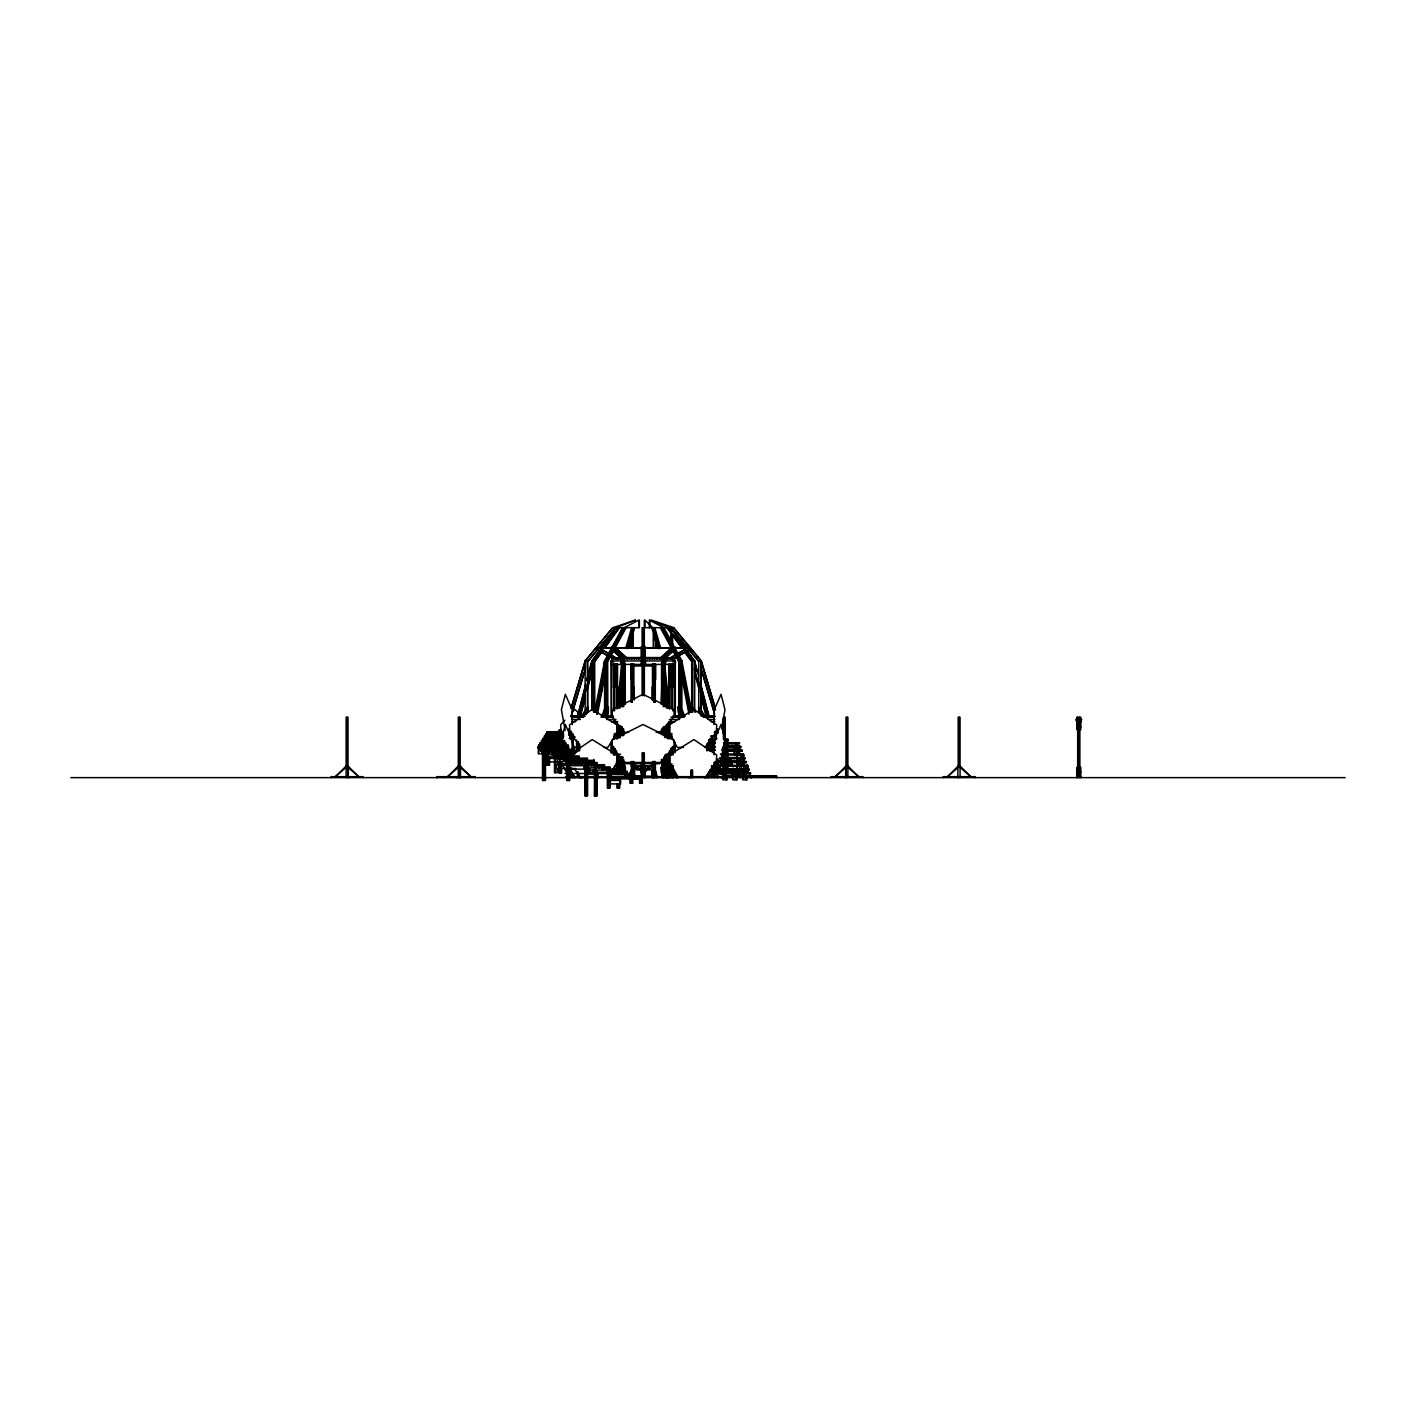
<?xml version="1.0" encoding="UTF-8"?>
<svg xmlns="http://www.w3.org/2000/svg" width="1416" height="1416" viewBox="0 0 1416 1416"><rect width="100%" height="100%" fill="white"/><g stroke="black" fill="none" stroke-linecap="round" stroke-linejoin="round"><path stroke-width="1.5" d="M622.049 668.918L622.067 662.954M624.137 662.954L623.695 672.954M604.543 664.936L604.579 660.953L622.527 627.677M597.446 714.213L606.207 668.918L606.26 660.953L624.208 627.677L638.775 620.137L638.775 627.677M586.932 687.079L591.658 668.918L591.746 660.953L599.375 650.457M600.012 650.457L592.224 660.953L591.658 668.918M585.074 664.936L585.339 660.953L571.303 708.106M571.197 716.301L585.41 668.918L585.498 660.953L571.515 708.106M572.365 724.532L572.153 709.77L565.338 694.3L561.409 709.77L565.179 730.39M572.365 754.71L572.153 739.949L565.338 724.496L561.409 739.949L561.886 745.152M618.562 695.008L621.854 663.095M618.031 707.911L622.314 667.343M618.65 705.664L619.093 701.398M620.19 690.76L620.845 684.37M621.943 673.733L622.385 669.467M618.916 707.911L621.889 679.007M619.217 707.911L622.19 679.007M620.102 707.911L621.819 691.114L620.934 691.114M594.685 712.053L604.579 660.953L608.119 660.953L626.067 627.677M595.41 712.053L605.305 660.953L623.252 627.677M595.658 712.053L605.552 660.953L623.5 627.677M596.384 712.053L606.26 660.953L606.26 714.177M596.879 712.106L600.136 695.309M600.95 691.114L602.897 681.025M603.676 676.99L605.305 660.953L605.305 669.467M596.72 714.213L600.366 695.309M601.18 691.114L603.145 681.025M603.924 676.99L605.552 660.953L605.552 714.177M629.731 773.755L631.872 767.401M633.819 767.95L634.828 767.401L633.855 776.676L633.925 761.525M633.607 773.543L634.828 767.401M665.856 773.755L667.998 767.401M665.962 777.632L666.157 776.676L666.175 777.632M666.387 775.579L667.591 769.454M666.847 777.632L667.679 773.437M665.113 769.879L667.98 777.632L669.202 771.826M669.113 776.676L668.918 777.632L668.812 755.011M669.803 777.632L669.998 776.676M721.487 728.426L724.992 709.77L721.045 694.3L714.23 709.77L713.93 724.514M720.532 762.534L724.992 739.949L721.045 724.496L714.23 739.949L713.93 754.71M585.64 684.37L577.321 717.239L577.002 716.301M586.755 680.123L591.746 660.953L595.34 660.953L602.968 650.457M577.781 716.301L585.551 686.495L577.94 716.301M592.224 660.953L588.897 673.733L592.384 660.953L592.224 709.912L592.384 669.467M579.533 712.053L581.197 705.664M579.303 716.301L585.321 693.221M584.861 697.415L579.675 717.239M586.879 689.096L591.764 670.936M580.401 716.301L585.339 697.415M586.967 691.114L592.242 670.936M625.66 648.475L631.625 627.677M626.633 648.475L632.616 627.677M627.43 646.404L629.235 640.156M630.421 635.996L632.81 627.677M627.536 648.475L633.501 627.677L632.439 627.961M627.731 648.475L633.784 627.677M628.704 648.475L631.094 640.156M632.297 635.996L634.687 627.677M571.144 708.106L585.127 660.953L612.615 627.677L639.377 627.677L639.377 620.137M571.144 716.301L583.994 672.954M601.481 717.239L605.269 707.026M602.207 717.239L605.075 709.505M603.835 717.239L608.402 707.026L608.402 711.434L606.243 717.239M604.614 717.239L608.402 707.026M606.473 714.673L608.402 711.434M620.739 771.49L622.261 767.401M623.146 771.49L625.376 767.401L625.376 771.808L624.668 761.525M623.748 771.826L625.376 767.401M688.017 777.632L688.353 776.676M688.742 777.632L689.079 776.676M690.424 777.632L690.778 776.676M691.15 777.632L691.486 776.676M592.915 707.575L593.658 707.026L591.959 710.425M704.655 777.632L705.133 776.676M705.133 777.632L705.593 776.676M706.23 777.632L709.133 771.808M706.69 777.632L709.611 771.808M645.413 772.127L646.068 769.915M623.252 657.82L612.951 648.563L614.597 646.846L626.792 657.82M608.154 659.113L625.341 627.677L623.341 627.961M612.084 647.979L598.88 647.979L641.218 647.714M615.163 657.82L611.553 655.626M581.321 717.239L585.197 710.425M581.48 717.239L585.144 710.797M586.985 707.575L587.286 711.434M581.852 717.239L587.675 707.026M585.994 714.673L587.835 711.434L587.835 707.026M609.836 777.632L610.526 776.676M610.385 777.632L610.915 776.676M610.544 777.632L611.004 774.481M711.381 777.632L717.363 767.401L717.186 771.808L714.053 777.632L717.363 771.808M715.753 771.171L712.089 777.632L717.912 767.401M714.425 777.632L715.186 761.525M620.686 725.753L618.438 729.541L619.341 729.541M613.181 768.941L617.376 762.003L616.951 755.047L592.242 739.577L569.498 755.047M704.956 747.436L716.284 731.807L716.708 724.868L693.875 709.398L669.255 724.868L668.83 731.789L677.273 747.436L683.415 747.436M704.956 777.632L716.284 762.003L716.708 755.047L693.875 739.577L669.255 755.047L668.83 761.967L677.273 777.632M600.278 648.563L601.995 646.846M600.756 648.563L615.925 627.677L635.536 620.137M602.402 646.953L614.013 631.182M592.844 660.953L597.941 653.962M601.853 648.563L609.393 638.191M594.242 660.953L601.871 650.457M604.42 646.953L618.42 627.677M602.508 650.457L594.702 660.953L594.755 707.788M604.88 646.953L619.04 627.677M605.517 646.953L619.518 627.677M585.127 714.177L585.127 660.953L613.004 627.677L635.288 620.137M595.906 648.563L597.322 646.846L616.013 657.82M587.959 660.953L615.659 627.677L612.615 627.961M615.836 627.677L588.33 660.953L585.127 660.953M564.895 720.213L560.612 724.868L561.178 731.807L563.196 735.718M572.011 712.496L574.861 709.398L582.472 716.425M346.124 767.366L335.45 776.694L346.124 766.021L348.318 766.021L348.318 777.632M717.186 773.579L721.841 768.923M845.989 766.021L835.316 776.694L845.989 767.366M958.19 766.021L947.516 776.694L958.19 767.366L958.19 717.239L960.066 717.239L960.066 777.632M647.289 768.976L649.466 766.782M648.174 768.976L649.466 767.72M670.724 640.492L670.724 634.032L672.635 634.032L672.635 646.97L660.511 658.759M662.476 657.82L674.99 646.846L675.91 648.563L665.609 657.82M663.201 657.82L672.777 648.563M673.715 649.891L664.777 658.759M666.688 724.496L669.503 721.965M661.785 729.541L671.379 720.921M667.396 724.921L671.609 721.151L664.883 728.266L663.201 728.266M664.192 729.541L672.618 721.965M649.962 765.826L652.67 764.569L650.776 765.826M685.769 649.059L671.131 657.555M670.423 657.82L689.291 646.846M674.759 657.82L690.707 648.563L674.936 657.82L643.236 657.82M691.256 648.563L675.308 657.82M570.223 776.694L571.586 776.676M712.726 776.694L714.071 776.676M644.333 627.677L643.377 627.677L643.377 695.008M596.614 646.846L602.384 650.139M614.597 646.846L626.084 657.82M642.121 646.846L641.183 646.846L641.147 658.759M644.333 646.846L645.271 646.846L645.307 658.759M672.565 646.846L659.52 658.759M643.165 647.714L672.122 647.714M674.228 647.714L687.433 647.714M614.279 647.979L641.165 647.979M645.289 647.979L672.175 647.979M674.37 647.979L687.574 647.979M641.183 648.563L642.121 648.563M644.333 648.563L645.271 648.563M641.253 657.555L624.969 657.555L615.854 649.112M645.2 657.555L661.484 657.555L661.573 658.759M611.517 657.82L642.209 657.82M611.907 658.759L674.547 658.759M691.751 712.053L681.875 660.953L678.335 660.953L660.387 627.677M698.584 675.857L694.707 660.953L691.114 660.953L684.742 652.21M698.106 660.953L701.327 660.953L715.31 708.106M611.146 661.909L613.694 661.909M621.589 661.909L624.686 661.909M643.413 661.909L644.369 661.909M661.821 661.909L664.918 661.909M672.777 661.909L675.326 661.909M640.952 664.423L610.986 664.423L610.986 660.953L675.485 660.953L675.308 664.423M642.156 664.423L641.218 664.423L641.218 660.953M643.731 664.423L674.936 664.423M631.908 664.883L642.705 664.883M643.731 664.883L654.528 664.883M631.908 665.361L642.705 665.361M643.731 665.361L654.528 665.361M631.908 665.839L642.705 665.839M643.731 665.839L654.528 665.839M604.526 668.918L606.207 668.918M643.377 668.918L644.333 668.918M662.228 627.677L680.176 660.953L680.246 668.918L681.751 672.954M694.318 668.918L698.991 685.061M633.182 679.308L630.793 679.308L630.793 664.21M653.272 679.308L655.661 679.308L655.661 664.21M670.724 679.308L672.635 679.308M613.305 687.061L614.615 687.061M616.526 687.061L618.456 687.061L618.456 706.46M622.969 687.061L625.27 687.061L625.27 704.301M631.872 687.061L634.262 687.061L634.262 700M654.581 687.061L652.192 687.061L652.192 700M661.785 687.061L661.183 704.301M669.91 687.061L667.998 687.061L667.998 706.46M671.839 687.061L673.149 687.061M600.225 691.114L601.906 691.114M619.765 691.114L620.65 691.114M643.377 691.114L644.333 691.114M664.617 691.114L665.502 691.114M665.803 691.114L666.688 691.114M684.548 691.114L686.229 691.114M700.106 691.114L707.15 716.301M680.193 717.239L678.034 711.434L678.034 707.026L682.618 717.239M691.698 707.026L691.698 711.434M593.658 711.434L593.18 707.026M570.577 716.301L585.127 716.301M613.429 716.301L601.269 716.301L601.269 717.239M672.458 716.301L685.22 716.301M702.07 716.301L715.434 716.301M572.117 717.239L580.772 717.239M670.954 717.239L680.476 717.239L679.361 713.062M714.337 717.239L704.442 717.239L704.442 716.301M1077.665 718.195L1079.877 718.195M571.551 719.452L580.401 719.452M606.721 719.452L615.925 719.452M669.432 719.452L679.503 719.452M708 719.452L714.903 719.452M1076.726 719.452L1075.788 719.452L1076.726 721.647M1080.815 719.452L1081.753 719.452L1080.815 721.647M571.551 721.647L575.781 721.647M611.553 721.647L617.783 721.647M668.653 721.647L674.901 721.647M710.655 721.647L714.903 721.647M611.854 721.965L617.075 721.965M669.379 721.965L674.264 721.965M1076.726 721.965L1077.665 721.965M1079.877 721.965L1080.815 721.965M1076.726 726.992L1077.665 726.992M1079.877 726.992L1080.815 726.992M662.9 727.452L664.883 728.266M669.485 727.452L667.255 728.266L669.325 728.266M617.128 728.266L619.199 728.266M560.931 729.505L558.524 730.461L561.621 730.461M667.113 729.541L667.998 729.541L665.768 725.753M1077.665 729.541L1076.726 729.541L1076.726 717.239L1080.815 717.239L1080.815 729.541L1079.877 729.541M618.987 731.24L623.394 731.24M667.467 731.24L665.237 732.178M562.488 731.718L546.948 731.718L546.948 732.656L562.488 732.656M618.987 732.178L623.394 732.178M658.635 732.178L667.467 732.178M568.878 732.337L571.905 732.337M628.509 732.337L624.35 732.337L612.084 716.691M656.121 732.337L660.476 732.337L674.051 716.708L674.051 709.77L643.006 694.3L612.084 709.77L612.19 717.239M714.266 732.337L717.505 732.337M658.918 733.134L659.52 732.178M563.568 733.913L545.567 733.913L545.567 734.851L563.568 734.851M568.913 733.913L573.161 733.913M622.757 734.391L616.208 734.391L616.208 735.329L622.757 735.329M664.139 734.391L670.228 734.391L670.228 735.329L664.139 735.329L664.157 726.851M568.913 734.851L573.161 734.851M559.692 735.807L546.948 735.807L546.948 733.913M563.869 736.108L544.169 736.108L544.169 737.063L563.285 737.063M569.657 736.108L573.905 736.108L573.905 737.063M710.567 736.108L716.195 736.108M569.657 737.063L575.285 737.063M614.261 737.524L618.633 737.524M666.635 737.524L672.175 737.524M563.285 738.32L542.77 738.32L542.947 745.241L543.001 739.258M569.232 738.32L573.905 738.32L573.905 739.258L570.329 739.258M614.261 738.479L615.447 737.524M710.089 738.32L716.797 738.32M710.23 738.94L716.708 738.94M723.611 738.94L727.93 738.94L727.93 744.285M542.77 739.258L562.276 739.258M708.531 739.895L714.991 739.895L715.186 731.187M723.611 739.895L727.93 739.895M564.736 740.515L541.39 740.515L541.39 741.453L564.736 741.453M572.506 740.515L571.498 740.515L572.506 741.453M545.284 741.772L562.435 741.772M708.867 742.09L715.416 742.09M708.265 742.409L714.744 742.409M566.028 742.71L539.992 742.71L539.992 743.665L566.064 743.665M708.974 742.71L715.204 742.71M723.629 742.71L739.506 742.71L739.506 743.665L723.629 743.665M546.788 743.028L563.78 743.028M576.507 743.028L576.684 746.498M708.974 743.665L715.204 743.665M568.329 744.922L538.593 744.922L538.593 753.719L549.213 753.719M538.593 745.86L568.489 745.86L568.329 750.268M708.265 745.86L714.106 745.86M724.638 745.86L739.506 745.86L739.506 755.17M706.389 746.498L707.805 746.498M708.071 746.498L715.399 746.498M723.31 746.498L740.887 746.498L740.887 747.436L722.514 747.436M708.265 746.798L714.106 746.798M724.638 746.798L739.506 746.798L739.276 755.17L738.957 745.86M568.63 747.117L537.903 747.117L537.903 748.073L568.63 748.073M573.604 747.436L577.958 747.436M604.119 747.436L607.942 747.436L617.376 731.807L616.951 724.868L592.242 709.398L569.498 724.868L569.922 731.789L580.259 747.436M671.839 747.436L672.759 747.436M709.77 747.436L715.399 747.436M539.142 748.374L566.577 748.374M722.125 749.33L739.117 749.33M572.506 749.63L572.347 753.1M613.358 749.63L615.482 749.63M670.954 749.63L673.096 749.63M711.558 749.63L714.815 749.63M722.266 749.63L737.329 749.63M671.007 750.108L672.175 750.108L671.007 751.046M715.399 750.268L711.151 750.268L711.151 751.206M722.16 750.268L742.285 750.268L742.285 751.206L722.16 751.206M722.514 750.586L737.329 750.586M542.487 751.206L549.019 751.206M552.293 751.206L556.647 751.206M561.019 751.206L569.728 751.206M576.631 751.524L547.585 751.524L547.532 754.675L553.975 754.675M576.631 752.462L546.434 752.462L546.47 749.33M544.735 753.1L549.143 753.1M724.178 753.418L727.877 753.418M737.789 753.418L734.072 753.418L734.072 751.206M575.197 753.719L551.585 753.719L551.585 754.675M720.549 754.038L743.665 754.038L743.665 766.923M620.58 754.197L616.208 754.197L616.208 753.259M665.874 754.197L670.228 754.197L670.228 753.259L668.511 754.197M554.488 754.675L573.02 754.675L572.896 738.32M721.045 754.976L743.665 754.976M555.603 755.932L579.215 755.932M667.467 756.392L665.237 756.392L667.467 757.348M579.215 756.87L547.992 756.87L547.992 754.675M558.86 757.188L554.028 757.188L553.904 753.719M618.987 757.348L623.394 757.348M722.054 757.507L743.294 757.507M719.576 757.808L745.064 757.808L745.064 758.764L718.992 758.764M587.587 758.126L559.603 758.126L559.568 761.277L593.782 761.277M543.585 758.445L559.302 758.445M587.587 759.065L558.453 759.065L558.506 755.932M593.782 760.321L563.621 760.321L563.621 761.277M719.399 760.64L726.054 760.64M719.824 760.958L741.506 760.958M718.461 761.578L746.462 761.578L746.462 762.534L714.266 762.534M543.585 761.896L561.019 761.896L567.232 773.72M720.355 761.896L741.506 761.896M597.163 762.534L567.781 762.534L567.781 763.472M560.028 763.472L597.163 763.472M566.524 763.79L566.064 760.321L565.94 761.277M568.701 763.79L590.49 763.79M604.667 764.729L585.516 764.729L585.516 765.667M633.784 763.631L636.492 765.826M722.142 764.729L718.443 764.729L718.443 762.534M732.054 764.729L728.355 764.729L728.497 760.958M741.966 764.729L738.249 764.729L738.409 760.958M546.948 765.047L549.496 765.047L549.496 756.693M555.603 765.047L566.966 765.047M713.947 765.366L747.86 765.366L747.86 772.906M567.639 765.667L604.667 765.667M655.183 765.826L631.27 765.826L631.27 766.782L655.183 766.782M725.275 766.021L723.08 766.021L723.08 767.366M716.726 766.304L747.86 766.304M568.418 766.622L569.515 766.622L569.533 761.277M584.773 766.622L587.587 766.622L587.587 795.863L584.773 795.863L584.773 765.667M610.137 766.923L594.348 766.923L594.348 767.879M460.501 767.366L458.306 767.366L447.633 776.694L458.306 766.021L460.501 766.021L460.501 777.632M642.121 767.401L641.183 767.401L641.183 777.632M644.333 767.401L645.271 767.401L645.271 777.632M652.776 777.632L651.625 771.808L652.51 767.401M657.484 777.632L654.581 767.401L656.617 777.632M663.219 777.632L661.06 771.808L661.06 767.401L665.626 777.632M670.954 767.401L669.91 767.401L672.122 771.826M672.759 767.401L678.406 777.632M1077.665 767.401L1076.726 767.401L1076.726 777.632M1079.877 767.401L1080.815 767.401L1080.815 777.632M586.33 767.879L610.137 767.879M636.988 766.782L639.165 768.976M555.603 768.499L575.675 768.499M713.947 768.817L714.106 765.366M719.859 768.817L745.347 768.817M747.312 768.817L747.259 765.366M590.083 769.136L567.639 769.136L567.568 759.065M718.124 769.136L749.241 769.136L749.241 770.074L718.124 770.074M607.358 770.074L619.748 770.074L619.748 769.136L601.889 769.136L601.889 770.074M645.147 770.87L646.068 770.87M609.411 771.331L627.288 771.331L627.288 772.286L608.933 772.286M569.25 771.808L572.56 777.632M631.872 771.808L631.111 761.525M633.925 771.808L634.828 771.808M641.183 771.808L642.121 771.808M644.333 771.808L645.271 771.808M651.625 771.808L653.661 777.632M667.113 771.808L667.998 771.808M668.352 771.808L671.733 777.632M673.29 777.632L669.91 771.808L672.83 777.632L672.759 765.844L672.989 776.676M672.759 771.808L676.069 777.632M1076.726 771.808L1077.665 771.808M1079.877 771.808L1080.815 771.808M642.581 772.127L641.023 772.127L640.368 769.915M607.623 772.286L589.268 772.286L589.268 770.074M745.683 772.286L719.912 772.286L719.894 773.844M607.358 772.587L606.473 769.136M717.735 772.906L750.639 772.906L750.639 773.844L719.523 773.844L719.523 772.906M642.599 773.065L641.66 773.065L642.599 775.26M720.302 773.225L745.683 773.225L745.683 766.304M564.949 773.49L634.81 773.543L634.81 774.481L608.933 774.481M586.844 773.844L598.048 773.844L597.888 777.632L597.357 776.676M641.66 774.003L642.599 774.003M642.368 775.738L624.491 775.738L624.491 776.676M633.943 776.216L652.51 776.216M709.381 776.057L711.929 776.057L711.77 765.614M726.32 776.057L722.62 776.057L722.62 773.844M739.506 763.525L739.506 776.057L736.957 776.057L736.957 757.259M628.846 776.676L565.816 776.676L565.816 777.632M629.961 776.676L776.605 776.676M1076.726 776.676L1080.815 776.676M586.844 777.313L598.048 777.313M70.8 777.632L1345.2 777.632M637.837 778.889L611.871 778.889L611.871 776.676M640.298 779.189L629.076 779.189L629.076 775.738M609.411 780.446L620.633 780.446L620.633 783.915L609.411 783.915M592.118 776.676L593.463 776.694M670.83 627.677L673.892 627.961M663.343 627.961L661.343 627.677L666.334 636.935M651.537 620.137L673.839 627.677L645.006 627.677L645.006 620.137L652.758 627.677L658.617 648.475M667.467 626.934L649.82 620.137L649.82 627.677M611.677 657.82L595.198 648.563L607.464 655.767M600.685 649.059L607.924 653.431M633.784 764.569L635.678 765.826M624.385 657.82L611.464 646.846L610.544 648.563L621.553 657.82M613.677 648.563L623.978 657.82M612.013 649.891L620.845 657.82M613.376 720.921L622.969 729.541M613.818 721.965L622.261 729.541M615.801 649.378L624.863 658.759M636.988 767.72L638.28 768.976M960.066 767.366L970.739 776.694L960.066 766.021L957.871 766.021L957.871 777.632M847.883 767.366L858.556 776.694L847.883 766.021L845.688 766.021L845.688 777.632M728.337 769.083L731.382 772.127M726.833 768.923L733.045 775.136M460.182 766.021L470.855 776.694L460.182 767.366M348 766.021L358.673 776.694L348 767.366M673.662 627.677L701.327 660.953M673.45 627.677L701.115 660.953L715.151 708.106M671.007 627.677L698.495 660.953M698.336 660.953L670.618 627.677L684.512 646.953M687.061 650.457L694.707 660.953L694.778 668.918M672.6 631.182L670.051 627.677L672.441 631.182M684.052 646.953L675.149 634.687L683.893 646.953M687.857 652.21L694.229 660.953M687.716 652.21L694.07 660.953M674.512 634.687L678.335 639.943M687.238 652.21L691.061 657.449M668.033 627.677L682.034 646.953M684.583 650.457L692.212 660.953L692.318 712.053M667.396 627.677L681.556 646.953M685.22 652.21L691.734 660.953M666.936 627.677L680.937 646.953M574.524 768.923L580.259 777.632M700.548 709.186L705.133 717.239M700.124 708.726L704.973 717.239M704.584 717.239L698.619 707.026L698.619 711.434L701.38 716.301M676.087 776.676L676.618 777.632M675.91 776.676L676.459 777.632M569.568 767.95L575.073 777.632M569.94 769.561L574.524 777.632M569.515 769.1L574.347 777.632M571.321 776.676L572.011 777.632M681.928 668.918L681.875 660.953L663.927 627.677L649.36 620.137L649.36 627.677M662.954 627.677L681.149 660.953L691.026 712.053M670.051 642.475L672.051 646.174M668.334 640.616L679.291 660.953M661.113 627.677L679.06 660.953M641.306 770.87L641.961 772.127M695.822 712.142L693.061 707.575M672.936 772.516L670.388 767.401L670.388 771.808M670.777 776.676L671.255 777.632M581.321 776.676L581.799 777.632M580.843 776.676L581.321 777.632M577.321 771.808L580.224 777.632M576.843 771.808L579.746 777.632M682.087 709.505L684.247 715.31M681.202 709.062L684.247 717.239M678.034 707.026L681.839 717.239M664.228 769.454L667.272 777.632M665.998 776.676L666.352 777.632M661.06 767.401L664.847 777.632M662.387 773.437L663.945 777.632M598.083 776.676L598.437 777.632M594.95 776.676L595.304 777.632M700.938 712.053L700.938 660.953L715.54 710.159M701.858 670.936L714.23 712.106M714.638 714.213L701.044 668.918L700.938 660.953M654.829 627.677L660.794 648.475M655.13 631.837L659.909 648.475M653.838 627.677L659.803 648.475M652.953 627.677L658.918 648.475M651.767 627.677L657.732 648.475M700.247 682.246L709.133 716.301M708.655 716.301L700.336 684.37L708.513 716.301M700.265 686.495L701.929 692.884M695.203 672.954L699.044 687.079M701.044 695.309L706.673 716.301M694.743 672.954L698.955 689.096M700.566 695.309L706.035 716.301M655.732 777.632L654.581 771.808L655.466 767.401M620.137 771.49L619.341 767.401L618.562 767.95M680.901 665.219L680.901 660.953L690.796 712.053M690.07 712.053L680.176 660.953L680.176 716.301M681.202 668.918L681.981 672.954M683.946 683.043L685.114 689.096M685.503 691.114L686.317 695.309M687.132 699.504L689.167 710M682.53 676.99L684.866 689.096M685.255 691.114L686.07 695.309M686.884 699.504L688.919 710M680.246 668.918L689.008 714.213M664.812 665.219L668.529 701.398M664.812 672.954L668.423 707.911M664.724 675.857L665.166 680.123M666.263 690.76L667.131 699.274M665.184 685.061L667.538 707.911M664.883 685.061L667.237 707.911M664.83 693.221L666.352 707.911M681.185 666.918L681.149 660.953L681.149 665.219M680.901 660.953L680.954 666.918M1079.877 717.239L1079.877 777.632M1078.921 718.195L1078.921 776.676M1078.62 718.195L1078.62 776.676M1077.665 717.239L1077.665 777.632M975.164 777.632L975.164 776.676L943.091 776.676L943.091 777.632M959.128 717.239L959.128 766.835M958.19 776.676L958.19 777.632M862.981 777.632L862.981 776.676L830.909 776.676L830.909 777.632M847.883 777.632L847.883 717.239L845.989 717.239L845.989 777.632M846.945 717.239L846.945 766.835M776.605 777.632L776.605 775.738L725.116 775.738L725.01 777.632M775.331 775.738L775.331 776.676M769.083 775.738L769.083 776.676M765.295 775.738L765.295 776.676M759.047 775.738L759.047 776.676M757.772 775.738L757.772 776.676M751.436 776.676L751.436 777.632M751.064 776.676L751.011 777.632M750.639 776.676L750.639 777.632M750.25 772.906L750.091 773.844L750.055 772.906M749.666 772.906L749.63 773.844M749.241 772.906L749.241 773.844M748.869 769.136L748.657 770.074M748.268 769.136L748.232 770.074M747.471 765.366L747.63 772.906M746.834 765.366L746.887 766.304M746.993 777.632L746.993 779.827L742.604 779.827L742.604 777.632M746.462 765.366L746.462 766.304M746.073 761.578L746.073 762.534M746.144 773.844L746.144 776.057L742.444 776.057L742.604 772.286M746.055 777.632L746.055 779.827M745.913 761.578L745.86 762.534M745.453 761.578L745.489 762.534M745.524 772.906L745.471 766.304L745.294 772.906M745.064 761.578L745.064 762.534M745.223 773.844L745.223 777.632M744.834 776.057L744.834 777.632M744.48 757.808L744.674 758.764M744.745 770.074L744.745 773.844M744.374 772.286L744.374 773.844M744.055 757.808L744.09 758.764M743.913 772.286L743.913 773.844L743.825 770.074M743.984 775.738L743.984 776.676M743.453 754.976L743.506 766.923L743.294 754.038M743.435 772.286L743.435 773.844M743.329 776.057L743.329 777.632M742.975 772.286L742.975 773.844M742.94 776.057L742.94 777.632M742.285 754.038L742.285 754.976M741.895 750.268L741.895 751.206M741.966 762.534L741.966 766.304M742.055 770.074L742.055 772.286M741.736 750.268L741.701 751.206M741.577 764.729L741.577 766.304M741.311 750.268L741.276 751.206M741.506 754.976L741.294 772.906L741.117 768.923M741.117 754.976L741.117 760.958M741.028 762.534L741.028 766.304M740.887 750.268L740.887 751.206M740.656 764.729L740.656 766.304M740.497 746.498L740.497 747.436M740.568 758.764L740.568 762.534M740.373 776.676L740.373 777.632M740.338 746.498L740.303 747.436M740.196 760.958L740.196 762.534M740.072 764.729L740.072 766.304M740.179 775.738L740.179 776.676M739.878 746.498L739.913 747.436M739.648 758.764L739.648 762.534M739.258 760.958L739.258 762.534M739.329 776.057L739.276 769.791L739.117 776.057M739.063 742.71L739.117 743.665M739.152 764.729L739.152 766.304M738.674 742.71L738.674 743.665M738.798 760.958L738.798 762.534M738.763 764.729L738.763 766.304M737.807 742.71L737.807 743.665M737.789 751.206L737.789 754.976M737.878 758.764L737.878 760.958M737.4 753.418L737.4 754.976M737.329 746.798L737.116 776.057M736.993 742.71L736.993 743.665M736.869 751.206L736.869 754.976M737.081 777.632L737.081 779.827L732.692 779.827L732.692 777.632M736.709 742.71L736.674 745.86M736.214 742.71L736.214 743.665M736.391 747.436L736.391 751.206M736.479 753.418L736.479 754.976M736.231 773.844L736.231 776.057L732.532 776.057L732.532 773.844M736.019 749.63L736.019 751.206M736.161 777.632L736.161 779.827M735.895 742.71L735.86 745.86M735.895 753.418L735.895 754.976M735.47 747.436L735.559 751.206M735.506 753.418L735.506 754.976M735.116 742.71L735.116 743.665M735.081 749.63L735.17 751.206M735.311 773.844L735.311 777.632M734.975 753.418L734.975 754.976M734.851 770.074L734.851 773.844M734.922 776.057L734.922 777.632M734.479 742.71L734.479 743.665M734.621 749.63L734.621 751.206M734.585 753.418L734.585 754.976M734.462 772.286L734.462 773.844M734.231 749.63L734.231 751.206M733.913 770.074L733.913 773.844M733.7 747.436L733.7 749.63M733.382 742.71L733.382 743.665M733.541 772.286L733.541 773.844M733.417 776.057L733.417 777.632M733.116 765.437L733.116 766.888M733.063 772.286L733.063 773.844M733.028 776.057L733.028 777.632M732.78 742.71L732.78 743.665M732.692 772.286L732.692 773.844M732.143 770.074L732.143 772.286M732.054 762.534L732.054 766.304M731.683 742.71L731.683 743.665M731.665 764.729L731.665 766.304M731.205 742.71L731.205 743.665M731.134 762.534L731.134 766.304M730.656 758.764L730.656 762.534M730.745 764.729L730.745 766.304M730.284 760.958L730.284 762.534M730.16 764.729L730.16 766.304M729.86 742.71L729.86 743.665M729.736 758.764L729.824 762.534M729.789 764.729L729.789 766.304M729.346 760.958L729.346 762.534M729.24 764.729L729.24 766.304M728.886 760.958L728.886 762.534M728.851 764.729L728.851 766.304M728.178 742.71L728.178 743.665M727.966 758.764L727.966 760.958M727.93 750.887L727.93 772.906M727.505 753.418L727.505 754.976M727.205 739.895L727.205 744.285M727.205 750.887L727.205 755.294M727.205 764.109L727.205 772.906M727.169 777.632L727.169 779.827L722.78 779.827L722.78 777.632M726.974 739.895L726.974 744.285M726.957 751.206L726.957 754.976M726.974 757.507L726.974 772.906M726.514 739.895L726.514 744.285M726.479 747.436L726.479 751.206M726.567 753.418L726.567 754.976M726.514 757.507L726.514 772.906M726.249 738.94L726.249 739.895M726.32 773.844L726.373 776.676M726.249 777.632L726.249 779.827M726.054 743.665L726.054 745.86M726.107 749.63L726.107 751.206M725.983 753.418L725.983 754.976M725.788 739.895L725.788 744.285M725.647 749.63L725.647 751.206M725.611 753.418L725.611 754.976M725.788 757.507L725.788 772.906M725.328 738.94L725.558 744.285M725.558 747.436L725.558 751.206M725.558 753.1L725.558 772.906M725.399 773.844L725.399 777.632M725.275 738.816L725.275 717.239L723.399 717.239L723.399 738.816M725.08 742.71L725.24 745.86M725.258 749.63L725.169 751.206M725.275 751.754L725.275 767.366M724.833 739.895L724.833 744.285M724.709 749.63L724.709 751.206M724.833 753.1L724.939 773.844M724.673 753.418L724.673 754.976M724.55 772.286L724.55 773.844M724.426 776.057L724.426 777.632M724.337 717.239L724.337 738.816M724.337 749.63L724.337 766.835M724.001 770.074L724.001 773.844M724.054 776.057L724.054 777.632M723.788 747.436L723.788 749.63M723.629 772.286L723.629 773.844M723.399 751.754L723.399 767.366M723.505 776.057L723.399 777.632M723.151 772.286L723.151 773.844M723.116 776.057L723.08 777.632M722.78 772.286L722.78 773.844M722.142 762.534L722.142 766.304M722.231 770.074L722.231 772.286M721.771 764.729L721.771 766.304M721.717 776.676L721.717 777.632M721.222 762.534L721.222 766.304M721.293 776.676L721.328 777.632M720.903 772.906L720.903 773.844M720.903 776.676L720.903 777.632M720.762 758.764L720.762 762.534M720.832 764.729L720.832 766.304M720.372 760.958L720.372 762.534M720.284 766.304L720.532 773.844M720.248 764.729L720.071 772.906M719.877 764.729L719.877 766.304M719.523 769.136L719.523 770.074M719.328 764.729L719.328 766.304M719.133 770.074L719.133 769.136L718.921 770.074M718.939 764.729L718.939 766.304M718.549 769.136L718.549 770.074M718.496 769.136L718.496 770.074M718.124 765.366L718.124 772.906M717.735 729.028L717.735 733.346M717.735 759.348L717.735 777.632M717.576 729.028L717.363 733.346M717.523 759.348L717.363 777.632M716.231 776.676L716.231 777.632M715.576 733.346L715.576 739.86M715.576 763.684L715.576 772.34M715.416 733.346L715.346 739.86M715.416 763.684L715.346 772.34M714.124 716.301L714.213 719.452M714.071 716.301L714.071 717.239M713.876 747.436L713.876 749.63M713.947 762.941L713.947 772.906L713.717 764.941M713.682 716.301L713.629 717.239M713.257 716.301L713.239 717.239M713.08 716.301L713.204 717.239M712.814 716.301L712.761 717.239M712.319 716.301L712.372 717.239M712.372 736.108L712.372 739.895M712.602 743.665L712.602 745.86M712.549 750.268L711.575 751.206L711.54 750.268M712.16 750.268L712.16 751.206M711.823 716.301L711.947 717.239M711.77 736.108L711.77 739.895M711.77 743.665L711.77 745.86M711.929 746.798L711.965 751.206M711.452 716.301L711.505 717.239M711.558 765.614L711.717 776.057M711.151 746.498L711.151 747.436M711.062 716.301L711.009 717.239M710.867 742.71L710.867 743.665M710.726 716.301L710.637 717.239M710.779 746.498L710.62 747.436M710.195 716.301L710.195 717.239M710.071 742.71L710.071 743.665M709.965 745.86L710.195 747.436M709.947 739.895L709.77 750.976M709.77 769.791L709.77 776.057M709.469 716.301L709.469 717.239M709.487 740.515L709.381 749.33M709.381 771.879L709.611 776.057M709.31 716.301L709.133 717.239M709.133 739.86L709.133 750.692M709.133 772.34L709.133 777.632M708.974 739.895L708.974 746.498M708.761 740.515L708.761 746.498M708.212 716.301L708.212 717.239M708.301 776.676L708.301 777.632M708.053 716.301L708.053 717.239M708.035 776.676L708.035 777.632M707.221 744.179L707.221 750.692M706.796 716.301L706.956 717.239M706.761 744.179L706.761 750.692M705.54 716.301L705.699 717.239M704.283 716.301L704.283 717.239M703.186 716.301L703.38 717.239M701.327 669.467L701.115 712.053M698.778 660.953L698.778 712.053M694.707 660.953L694.707 712.053M692.796 660.953L692.796 712.053M692.583 770.18L692.583 777.632M692.159 660.953L692.159 712.053M691.698 660.953L691.698 712.053M691.858 770.18L691.858 776.676M691.61 770.18L691.61 776.676M690.884 770.18L690.884 777.632M683.149 716.301L683.149 717.239M682.848 716.301L682.848 717.239M681.875 660.953L681.875 669.467M681.875 675.857L681.875 716.301M681.149 669.467L681.149 716.301M680.901 669.467L680.777 717.239M678.76 660.953L678.707 717.239M678.671 717.239L678.441 716.301L678.211 717.239M677.875 716.301L677.91 717.239M677.786 716.301L677.786 717.239M676.636 716.301L676.636 717.239M676.388 716.301L676.335 717.239M676.052 716.301L676.14 717.239M675.308 660.953L675.308 717.239M675.149 744.179L675.308 750.692M674.936 660.953L675.096 717.239M674.936 742.019L674.936 752.852M674.777 660.953L674.777 664.423M674.565 716.301L674.565 717.239M674.529 657.82L674.547 660.953M674.281 716.301L674.299 717.239M674.158 657.82L674.158 658.759M673.768 657.82L673.715 658.759M673.715 716.301L673.697 717.239M673.432 657.82L673.556 660.953M673.396 716.301L673.396 717.239M673.343 657.82L673.343 658.759M673.149 755.011L672.759 746.356M673.149 765.844L673.149 777.632M672.777 664.033L672.777 710.867M672.335 657.82L672.335 658.759M672.175 657.82L672.175 658.759M671.821 634.032L671.821 646.97M671.839 657.82L671.839 658.759M671.803 664.033L671.803 708.726M671.821 733.346L671.839 738.816M671.821 748.515L671.821 755.011M671.821 763.684L671.821 776.676M671.538 634.032L671.538 640.492M671.485 657.82L671.485 658.759M671.326 664.033L671.326 687.45L671.184 678.937M671.078 657.82L671.078 658.759M670.918 657.82L670.741 658.759M671.007 737.524L671.007 738.479M670.724 748.515L670.724 755.011M670.724 765.844L670.954 771.808M670.706 678.937L670.706 687.45M670.724 748.692L670.724 753.1M670.724 766.304L670.724 770.711M669.892 664.033L669.892 708.726M669.91 723.718L669.91 738.816M669.91 750.692L670.069 777.632M669.662 657.82L669.821 658.759M669.432 664.033L669.432 708.726M669.449 733.346L669.449 737.683M669.449 750.692L669.29 776.676M669.095 687.061L669.095 708.62M669.095 723.718L669.095 728.036M669.095 732.337L669.095 738.816M668.795 664.033L668.795 706.602M668.812 724.691L668.812 737.683M668.564 657.82L668.387 658.759M668.423 726.851L668.423 737.683M668.423 755.011L668.37 777.632M668.14 726.851L668.14 737.683M668.14 755.011L668.14 776.676M667.998 723.718L667.998 738.816M667.998 776.676L667.998 777.632M667.29 657.82L667.29 658.759M667.255 726.851L667.432 737.683M667.255 755.011L667.255 776.676M667.131 657.82L667.131 658.759M667.113 726.851L667.113 737.683M667.113 757.188L667.113 772.34M666.175 726.851L666.175 737.683M666.175 757.188L666.175 772.34M665.609 660.953L665.609 664.423M664.883 660.953L664.918 706.602M664.883 726.851L664.883 737.683M664.883 755.011L664.883 776.676M663.945 661.909L664.192 706.602M664.157 757.188L664.157 776.676M663.644 657.82L663.679 660.953M663.927 726.851L663.927 735.524M663.927 757.188L663.927 776.676M663.467 776.676L663.467 777.632M663.237 660.953L663.237 706.602M663.201 729.028L663.201 735.524M663.201 759.348L663.201 776.676M662.582 657.82L662.582 658.759M662.511 660.953L662.511 664.423M662.086 657.82L662.086 658.759M661.821 664.033L661.821 704.478M661.785 729.028L661.785 734.497M661.785 759.348L661.785 777.632M661.555 663.095L661.555 703.54M661.307 759.542L661.307 760.481M661.183 730.178L661.183 734.497M659.219 657.82L659.219 658.759M657.148 657.82L657.148 658.759M656.847 657.82L656.847 658.759M656.829 762.693L656.829 763.631M655.661 646.97L655.661 634.032L653.272 634.032L653.272 646.97M655.342 634.032L655.342 646.97M655.307 664.033L655.307 702.354M655.342 761.525L655.342 776.676M654.776 657.82L654.776 658.759M654.546 702.354L654.546 664.033L654.263 702.159M654.581 761.525L654.581 777.632M654.493 657.82L654.493 658.759M654.457 761.525L654.457 776.676M654.121 664.033L654.121 687.45M654.157 761.525L654.157 776.676M653.661 664.033L653.661 702.354M653.696 761.525L653.696 776.676M653.36 664.033L653.36 700.212M653.395 761.525L653.325 777.632M653.236 664.033L653.236 700.212M652.475 664.033L652.475 700.212M652.51 761.525L652.51 777.632M652.422 657.82L652.422 658.759M652.103 657.82L652.103 658.759M651.838 763.631L651.838 764.569M651.926 765.826L651.926 766.782M650.033 657.82L650.033 658.759M649.732 657.82L649.732 658.759M648.581 766.782L648.581 767.72M647.661 657.82L647.661 658.759M647.378 657.82L647.378 658.759M646.758 768.976L646.758 769.915M645.537 660.953L645.537 664.423M645.271 660.953L645.271 664.423M644.333 620.137L644.369 695.964M644.333 752.852L644.333 777.632M643.377 752.852L643.377 776.676M643.059 695.008L643.059 627.677L642.121 627.677L642.121 695.681M643.059 752.852L643.059 776.676M642.121 752.852L642.368 783.278L639.536 783.278L639.536 776.676M641.784 763.631L641.784 765.826M641.696 766.782L641.696 768.976M641.643 769.915L641.643 772.127M641.607 776.676L641.607 783.278M641.306 763.631L641.306 765.826M641.377 766.782L641.377 768.976M641.483 769.915L641.501 773.065M640.722 776.676L640.722 783.278M640.421 776.676L640.421 783.278M640.298 775.738L640.298 783.278M639.182 775.738L639.413 779.189M639.076 657.82L639.076 658.759M638.775 657.82L638.775 658.759M637.873 766.782L637.873 767.72M637.111 775.738L637.111 776.676M636.881 775.738L636.881 776.676M636.704 657.82L636.704 658.759M636.421 657.82L636.421 658.759M634.81 775.738L634.81 776.676M634.598 763.631L634.598 764.569M634.527 765.826L634.527 766.782M634.35 657.82L634.35 658.759M634.049 657.82L634.049 658.759M633.89 664.033L633.89 698.088M633.182 646.97L633.182 634.032L630.793 634.032L630.793 646.97M633.005 664.033L633.005 687.45M633.04 761.525L633.253 776.676M632.864 634.032L632.864 646.97M632.722 664.033L632.722 687.45M632.757 761.525L632.793 783.278L629.961 783.278L629.819 774.481M632.191 687.061L632.191 702.159M631.979 657.82L631.979 658.759M631.961 664.033L631.819 702.354M631.996 761.525L631.872 774.517M632.032 775.738L632.032 783.278M631.66 657.82L631.66 658.759M631.111 634.032L631.111 646.97M631.076 664.033L631.076 702.354M631.147 776.676L631.147 783.278M630.863 776.676L630.722 783.278M629.589 657.82L629.589 658.759M629.624 762.693L629.624 763.631M629.483 774.481L629.483 776.676M629.288 657.82L629.288 658.759M627.235 657.82L627.235 658.759M626.934 657.82L626.934 658.759M626.775 775.738L626.775 776.676M626.562 775.738L626.562 776.676M626.368 774.481L626.368 776.676M626.049 774.481L626.049 776.676M625.713 772.286L625.713 774.481M625.394 772.286L625.394 774.481M625.217 771.331L625.217 772.286M624.899 663.095L624.899 686.495M624.686 664.033L624.686 704.478M624.491 773.543L624.491 774.481M624.137 663.095L624.137 686.495M624.332 771.331L624.332 772.286M623.978 660.953L623.978 704.478M623.943 761.525L623.943 768.021M624.102 771.331L624.102 772.286M623.73 661.909L623.73 706.602M623.695 729.028L623.695 735.524M623.695 759.348L623.695 772.34M623.429 658.759L623.27 706.602M623.252 729.028L623.252 735.524M623.252 759.348L623.252 772.34M622.775 657.82L622.792 660.953M622.562 661.909L622.562 706.602M622.527 729.028L622.527 735.524M622.527 759.348L622.527 772.34M622.42 773.543L622.42 774.481L622.279 757.188M622.314 661.909L622.314 706.602M622.279 726.851L622.279 735.524M622.031 771.331L621.96 774.481M621.677 657.82L621.677 658.759M621.589 660.953L621.589 706.602M621.553 726.851L621.553 735.524M621.553 757.188L621.553 772.34M621.535 773.543L621.535 774.481M621.217 731.24L621.217 732.178M621.217 756.392L621.217 757.348M621.305 773.543L621.305 774.481M620.863 660.953L620.863 664.423M620.58 657.82L620.58 658.759M620.42 657.82L620.42 658.759M620.279 726.851L620.279 737.683M620.279 757.188L620.279 770.18M619.748 771.331L619.748 772.286M619.748 778.039L619.748 788.004L616.916 788.004L616.916 784.021M619.164 657.82L619.323 658.759M619.199 726.851L619.341 737.683M619.199 755.011L619.341 770.18M619.252 773.543L619.252 774.481M619.022 729.028L619.022 737.683M618.987 756.392L619.022 770.18M619.022 771.331L619.022 774.481M618.987 784.021L618.863 788.004M618.509 772.286L618.509 774.481M618.562 784.021L618.562 788.004M618.456 725.877L618.438 737.683M618.314 755.011L618.438 770.18M618.102 726.992L618.102 729.541M617.942 734.391L617.942 735.329M618.013 755.011L618.013 768.021M618.102 784.021L618.102 788.004M617.624 755.011L617.677 772.587M617.818 784.021L617.677 788.004M617.606 664.033L617.341 708.62M617.341 725.877L617.341 738.816M617.553 755.011L617.553 768.021M616.81 657.82L616.81 658.759M616.951 771.331L616.951 772.286M616.951 773.543L616.951 774.481M616.633 657.82L616.633 658.759M616.509 664.033L616.509 708.726M616.526 732.337L616.526 738.816M616.526 750.692L616.526 755.011M616.526 761.525L616.526 770.18M615.712 657.82L615.712 658.759M615.535 657.82L615.376 658.759M615.234 664.033L615.075 687.45M615.093 748.515L615.093 755.011M614.774 748.692L614.774 753.1M614.88 771.331L614.88 772.286M614.597 664.033L614.615 710.779M614.615 733.346L614.615 738.816M614.615 748.515L614.615 755.011M614.615 765.844L614.615 770.18M614.279 657.82L614.119 658.759M614.225 687.061L614.225 708.62M614.225 734.497L614.225 738.816M613.995 771.331L613.995 772.286M613.694 664.033L613.694 710.867M613.677 746.356L613.517 755.011L613.305 748.515M613.783 771.331L613.783 772.286M613.305 664.033L613.482 687.45M613.022 657.82L613.022 658.759M613.093 716.301L613.093 717.239L605.995 717.239L605.995 716.301M612.792 716.301L612.792 717.239M612.402 716.301L612.349 717.239M612.296 657.82L612.296 658.759M612.19 776.676L612.19 778.889M611.907 657.82L611.907 660.953M611.907 716.301L611.96 717.239M611.517 660.953L611.517 717.239M611.517 742.019L611.517 752.852M611.712 771.331L611.482 772.286M611.146 660.953L611.358 717.239M611.305 742.019L611.128 752.852M611.323 774.481L611.323 776.676M611.128 716.301L611.128 717.239M610.809 716.301L610.756 717.239M610.438 716.301L610.438 717.239M610.314 780.446L610.314 783.915M610.137 716.301L610.03 717.239M610.172 770.074L610.172 780.039M610.172 784.021L610.172 788.004L607.358 788.004L607.358 769.136M609.783 716.301L609.783 717.239M609.411 769.136L609.411 788.004M608.544 716.301L608.526 717.239L608.225 716.301M608.526 770.074L608.526 788.004M608.243 770.074L608.243 788.004M608.066 716.301L608.03 717.239M608.101 772.074L608.101 788.004M607.676 660.953L607.853 717.239M607.216 767.879L607.216 770.074M606.968 660.953L606.968 716.301M606.88 767.879L606.88 770.074M606.243 769.136L606.243 770.074L588.401 770.074L588.401 767.879M605.712 716.301L605.712 717.239L603.641 716.301M605.305 673.733L605.305 716.301M604.579 660.953L604.579 665.219M604.579 673.733L604.579 716.301M604.172 769.136L604.172 770.074M603.765 767.879L603.959 770.074M603.34 716.301L603.34 717.239M603.446 767.879L603.446 770.074M603.11 765.667L603.11 767.879M602.791 765.667L602.791 767.879M601.889 766.923L601.889 767.879M599.676 765.667L599.818 767.879M599.357 765.667L599.357 767.879M598.933 766.923L598.933 767.879M598.702 766.923L598.702 767.879M597.163 770.8L597.163 795.863L594.348 795.863L594.596 770.18M596.419 764.729L596.419 765.667M596.419 766.923L596.632 767.879M596.472 770.074L596.419 795.863M596.225 765.667L596.225 767.879M596.154 770.074L596.278 795.863M595.906 765.667L595.906 767.879M595.977 770.8L595.977 795.863M595.516 770.8L595.516 795.863M594.862 762.534L594.862 763.472M594.826 770.18L594.826 774.517M594.419 763.472L594.348 765.667M594.118 660.953L594.278 712.053M594.26 762.534L594.26 763.472M593.87 759.348L593.8 765.667M593.87 770.18L593.87 774.517M593.87 776.676L593.87 777.632M593.658 660.953L593.658 712.053M593.162 762.534L593.162 763.472M593.038 770.074L593.038 772.286M592.578 762.534L592.578 763.472M592.702 770.074L592.702 772.286M592.277 764.729L592.277 765.667M591.746 660.953L591.746 709.912M591.729 763.472L591.729 765.667M591.392 764.729L591.392 765.667M591.127 763.472L591.18 765.667M590.136 762.534L590.136 763.472M589.605 762.534L589.605 763.472M589.587 770.074L589.587 772.286M589.109 764.729L589.109 765.667M588.879 764.729L588.879 765.667M588.72 767.879L588.72 770.074M588.437 762.534L588.437 763.472M588.189 763.472L588.189 765.667M587.675 660.953L587.675 712.053M587.587 763.472L587.587 765.667M587.445 660.953L587.516 712.053M587.41 762.534L587.445 763.472M587.091 762.534L587.091 763.472M586.844 762.534L586.844 763.472M586.808 764.729L586.844 795.863M585.817 759.065L585.817 761.277M585.959 766.622L585.959 795.863M585.658 766.622L585.658 795.863M585.003 759.065L585.003 761.277M584.896 762.534L584.896 763.472M584.773 762.534L584.773 763.472M584.472 762.534L584.472 763.472M583.888 765.667L583.888 769.136M583.445 716.301L583.445 717.239M583.286 716.301L583.286 717.239M583.109 776.676L583.109 777.632M582.79 776.676L582.79 777.632M582.401 762.534L582.401 763.472M582.029 716.301L582.188 717.239M581.87 762.534L581.87 763.472M581.073 762.534L581.073 763.472M580.772 716.301L580.932 717.239M580.896 776.676L580.896 777.632M579.994 762.534L579.994 763.472M579.693 744.179L579.693 750.692M579.516 716.301L579.516 717.239M579.215 744.179L579.215 750.692M578.418 742.019L578.418 750.692M578.418 772.34L578.418 777.632M578.294 762.534L578.294 763.472M577.94 742.019L577.923 750.887M577.94 772.34L577.94 776.676M577.781 742.019L577.781 750.692M577.728 762.534L577.728 763.472M577.781 772.34L577.781 776.676M577.321 742.019L577.321 750.692M577.321 772.34L577.321 777.632M577.055 742.072L577.055 750.427M577.091 759.065L577.091 761.277M576.684 739.984L576.843 750.427M576.241 716.301L576.241 717.239M576.277 759.065L576.277 761.277M576.047 762.534L576.047 763.472M575.87 716.301L575.816 717.239M575.445 762.534L575.498 763.472M575.427 716.301L575.374 717.239M574.931 716.301L574.985 717.239M574.896 752.515L574.507 746.25M574.064 716.301L574.117 717.239M573.675 716.301L573.675 717.239L573.391 716.301M573.728 751.524L573.781 754.675M573.763 762.534L573.887 763.472M573.515 738.32L573.48 739.258M573.25 716.301L573.197 717.239M573.091 738.32L573.091 739.258M573.091 756.87L573.091 759.065M572.506 738.32L572.666 753.206M572.312 716.301L572.365 717.239M572.276 756.87L572.276 759.065M572.276 762.534L572.188 763.472M572.135 716.301L572.117 719.452M572.117 740.515L572.082 741.453M572.029 749.33L572.153 750.268M571.887 716.301L571.887 717.239M571.692 740.515L571.657 741.453M571.445 716.301L571.498 717.239M571.25 731.187L571.091 737.683M571.037 768.021L571.091 776.676M570.878 733.346L570.878 737.683M570.878 768.021L570.878 776.676M570.595 762.534L570.595 763.472M569.781 750.268L569.781 752.462M569.728 767.915L569.728 780.446L566.719 780.446L566.719 761.649M569.25 767.401L569.25 780.446M569.09 729.028L569.09 735.524M568.949 750.268L568.949 752.462M569.073 761.277L569.161 765.667M569.09 780.446L569.09 767.915L566.524 767.879L566.524 760.321M568.878 729.028L568.701 733.346M568.913 761.277L568.913 765.667M568.701 776.676L568.701 777.632M568.382 759.065L568.382 761.277M568.63 772.092L568.63 780.446M568.276 759.065L568.276 761.277M568.099 765.667L568.099 769.136M568.028 747.117L568.028 748.073M567.816 767.915L567.816 780.446M567.639 747.117L567.639 748.073M567.356 767.915L567.197 780.446M567.108 747.117L567.108 748.073M567.002 761.277L567.161 767.879M566.736 747.117L566.736 748.073M566.382 745.86L566.329 750.268M566.152 745.86L566.152 750.268M565.232 743.665L565.232 745.86M564.966 752.462L565.072 754.675M564.842 760.321L564.842 761.277M564.719 760.321L564.719 761.277M564.294 743.665L564.294 745.86M564.258 752.462L564.258 754.675M564.365 756.87L564.365 759.065M563.55 756.87L563.621 759.065M563.019 748.073L563.019 750.268M562.665 734.851L562.665 737.063M562.524 758.126L562.524 759.065M562.099 748.073L562.099 750.268M562.046 758.126L561.922 759.065M561.621 761.896L561.621 772.906L558.524 772.906L558.524 761.896M561.373 731.718L561.214 734.851M561.108 748.073L561.055 752.462M560.895 734.851L560.895 737.063M560.771 747.117L560.771 748.073M560.825 758.126L560.701 759.065M560.895 761.896L560.895 772.906M560.4 732.656L560.4 734.851M560.4 747.117L560.4 748.073M560.648 761.896L560.648 772.906M560.187 748.073L560.24 752.462M559.957 734.851L559.957 737.063M560.028 761.277L559.94 772.906M559.674 747.117L559.674 748.073M559.603 755.932L559.603 756.87M559.497 737.063L559.497 739.258M559.178 747.117L559.178 748.073M558.577 737.063L558.577 739.258M558.488 741.453L558.488 743.665M558.276 731.718L558.276 732.656M558.099 743.665L558.099 745.86M557.55 741.453L557.55 743.665M557.497 754.675L557.497 764.622M557.497 768.605L557.497 772.587L554.488 772.587L554.488 753.719M556.594 731.718L556.594 732.656M556.718 741.453L556.718 743.665M556.7 755.932L556.824 756.87M556.346 752.462L556.346 754.675M556.081 748.073L556.081 750.268M556.24 752.462L556.24 754.675M556.063 765.047L556.063 768.499M555.78 741.453L555.78 743.665M555.532 752.462L555.603 772.587M555.249 731.718L555.249 732.656M555.32 743.665L555.32 745.86M555.16 748.073L555.16 750.268M555.125 754.675L555.125 772.587M554.966 754.675L554.966 772.587M554.771 731.718L554.771 732.656M554.399 743.665L554.399 745.86M554.099 747.117L554.099 748.073M553.656 731.718L553.656 732.656M553.072 731.718L553.072 732.656M553.302 747.117L553.302 748.073M552.753 734.851L552.753 737.063M552.842 747.117L552.842 748.073M552.806 753.719L552.806 754.675M552.683 753.719L552.683 754.675M552.293 748.073L552.346 752.462M551.957 731.718L551.957 732.656M551.939 747.117L551.939 748.073M551.585 751.524L551.585 752.462L551.532 750.268M551.337 731.718L551.337 732.656M550.983 734.851L550.983 737.063M550.541 731.718L550.576 734.851M550.488 751.524L550.488 752.462M550.222 731.718L550.222 732.656M550.045 734.851L550.045 737.063M550.01 751.524L549.904 752.462M549.727 731.718L549.762 734.851M549.585 737.063L549.585 739.258M549.443 731.718L549.443 732.656M549.284 756.693L549.337 765.047M549.125 733.913L549.125 734.851M549.125 756.693L549.125 765.047M548.629 731.718L548.629 732.656M548.665 737.063L548.665 739.258M548.788 751.524L548.682 752.462M548.576 741.453L548.576 743.665M548.346 752.462L548.346 754.675M548.187 743.665L548.187 745.86M547.762 731.718L547.762 732.656M547.726 747.117L547.726 748.073M547.638 741.453L547.638 743.665M547.585 749.33L547.585 750.268M547.337 731.718L547.39 732.656M547.249 750.268L547.16 765.047L546.948 752.515M546.841 748.073L546.841 750.268M546.523 733.913L546.576 734.851M546.806 741.453L546.806 743.665M546.098 733.913L545.939 734.851M546.01 749.33L546.01 750.268M545.868 741.453L545.868 743.665M545.903 748.073L545.886 750.268M545.567 736.108L545.567 737.063M545.408 743.665L545.408 745.86M545.602 747.117L545.602 748.073M545.496 749.33L545.496 750.268M545.496 751.206L545.496 780.446L542.487 780.446L542.487 747.117M545.142 736.108L545.178 737.063M545.319 739.258L545.107 743.241M545.107 753.206L545.16 757.188M544.948 739.258L544.948 745.241M544.859 751.206L545.018 780.446M544.717 736.108L544.753 737.063M544.487 743.665L544.487 745.86M544.381 749.33L544.381 750.268M544.063 758.445L544.063 761.896M543.585 747.117L543.585 748.073M543.585 780.446L543.567 749.33L573.728 749.33L573.728 750.268L538.434 750.268L538.434 753.719M543.107 780.446L543.001 749.223L542.947 780.446M542.346 740.515L542.399 741.453M542.328 747.117L542.328 748.073M541.974 740.515L541.921 741.453L541.762 740.515M542.009 750.268L542.009 753.719M541.726 748.073L541.726 750.268M541.39 742.71L541.39 743.665M541.231 747.117L541.231 748.073M540.965 742.71L541 743.665M540.93 745.86L541.124 751.206M540.77 745.86L540.735 751.206M540.381 742.71L540.576 743.665M540.204 747.117L540.204 748.073M539.992 744.922L539.992 745.86M539.832 747.117L539.832 748.073M539.602 744.922L539.567 745.86M539.177 744.922L539.177 745.86M539.266 747.117L539.266 748.073M538.983 744.922L538.983 745.86M538.894 747.117L538.894 748.073M538.399 747.117L538.469 748.073M538.151 747.117L538.08 748.073M475.28 777.632L475.28 776.676L436.659 776.676L436.659 777.632M460.182 777.632L460.182 717.239L458.306 717.239L458.306 777.632M459.244 717.239L459.244 777.632M456.837 776.676L456.837 777.632M456.04 776.676L456.04 777.632M443.208 776.676L443.208 777.632M437.456 776.676L437.456 777.632M363.098 777.632L363.098 776.676L331.025 776.676L331.025 777.632M348 777.632L348 717.239L346.124 717.239L346.124 777.632M347.062 717.239L347.062 766.835M674.051 746.905L660.476 762.534L624.35 762.534L612.084 746.887L612.084 739.949L643.006 724.496L674.051 739.949L674.051 746.905M615.447 750.108L614.261 751.046L615.447 750.108M659.821 762.693L626.633 762.693L626.633 763.631L659.821 763.631L659.821 762.693M650.174 768.976L636.28 768.976L636.28 769.915L650.174 769.915L650.174 768.976M697.008 671.609L694.778 663.095L696.849 671.609M742.71 754.976L742.71 754.038L742.657 754.976M675.751 717.239L675.751 716.301L675.68 717.239M673.149 687.45L673.149 664.033L672.936 687.45M671.361 755.011L671.361 748.515L671.202 755.011M671.361 770.18L671.361 765.844L671.202 770.18M666.033 658.759L666.033 657.82L665.874 658.759M618.066 658.759L618.066 657.82L617.907 658.759M617.146 687.45L617.146 664.033L616.987 687.45M617.164 770.18L617.128 755.011L617.004 770.18M595.233 795.863L595.233 770.8L595.092 795.863M578.418 717.239L578.418 716.301L578.259 717.239M574.648 717.239L574.56 716.301L574.489 717.239M572.807 717.239L572.807 716.301L572.754 717.239M558.028 756.87L558.028 755.932L557.922 756.87M544.788 750.268L544.788 749.33L544.664 750.268"/></g></svg>
